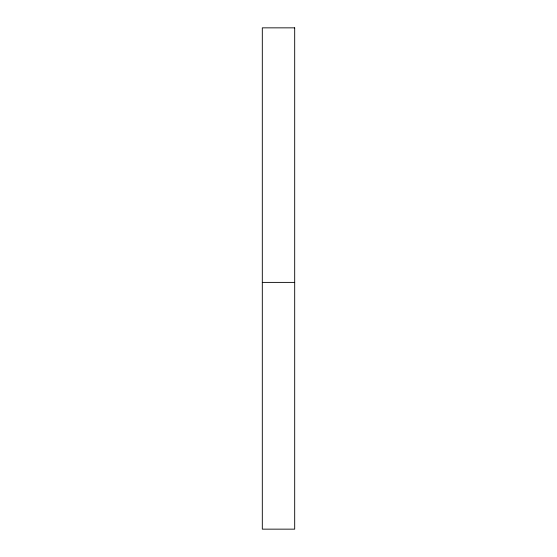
<?xml version="1.0" encoding="UTF-8"?>
<svg xmlns="http://www.w3.org/2000/svg" width="557" height="557" viewBox="0 0 557 557"><rect width="100%" height="100%" fill="white"/><g stroke="black" fill="none" stroke-linecap="round" stroke-linejoin="round"><path stroke-width="0.84" d="M262.312 282.392L294.688 282.392M294.688 27.85L262.312 27.85L262.312 529.15L294.688 529.15L294.688 27.85"/></g></svg>
